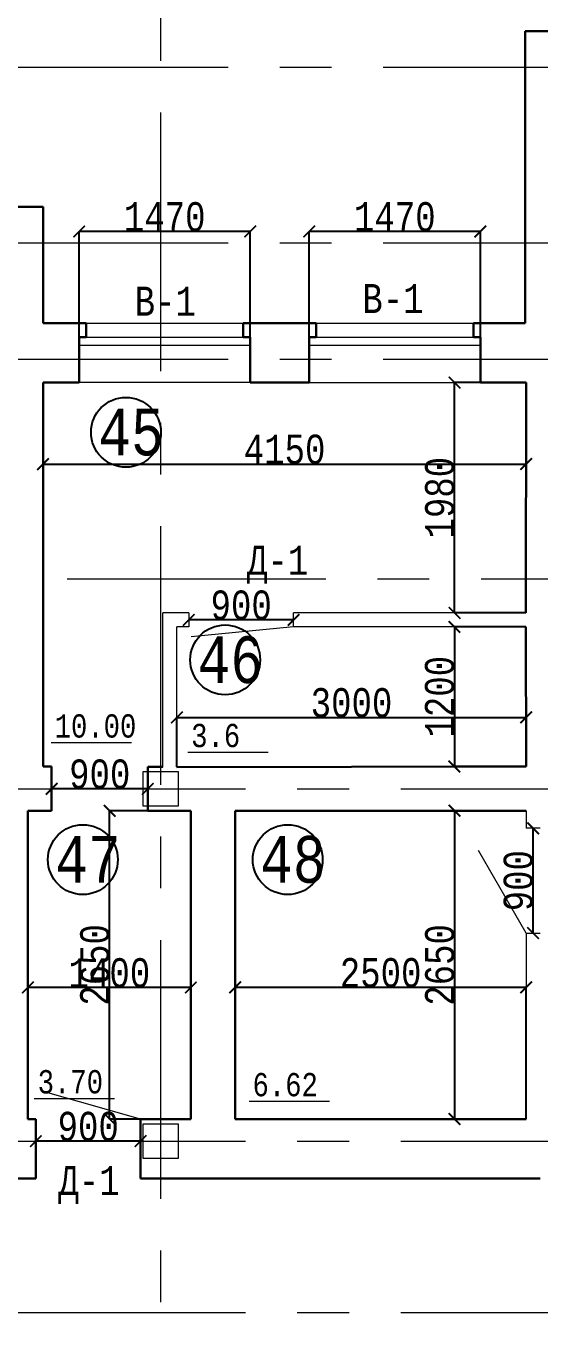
# Model space of a CAD drawing. Header units: millimetres. Extents: x -689206 to 4969298, y -1019800 to 703299.
# Drawn here: x 221973 to 226386, y -345045 to -333808 of the extents above; entities that cross this region are included whole.
import ezdxf

# ---------------------------------------------------------------- set-up
doc = ezdxf.new("R2010")
doc.units = ezdxf.units.MM
doc.linetypes.add('осеваяX2', pattern=[101.6, 63.5, -12.7, 12.7, -12.7])
for name, color, linetype, lineweight in [('несущие', 7, 'Continuous', 30), ('ПЕРЕГОРОДКИ', 252, 'Continuous', 9), ('РАЗМЕРЫ', 7, 'Continuous', 9), ('стены', 7, 'Continuous', 20)]:
    doc.layers.add(name, color=color, linetype=linetype, lineweight=lineweight)
doc.layers.add('четотам', color=7, linetype='Continuous')
doc.styles.add('Аннотативный', font='isocteur.ttf', dxfattribs={"width": 0.7, "height": 250})
doc.dimstyles.new('Аннотативный', dxfattribs={"dimscale": 0, "dimtxt": 250, "dimasz": 100, "dimexe": 1.25, "dimexo": 0.625, "dimtad": 1, "dimdec": 0, "dimtxsty": 'Аннотативный', "dimblk": 'ARCHTICK', "dimcen": 2.5, "dimadec": 0, "dimazin": 0, "dimtfac": 1, "dimtdec": 0, "dimtmove": 0, "dimatfit": 3, "dimfxl": 1, "dimarcsym": 0})

# ---------------------------------------------------------------- blocks, each defined once
blk = doc.blocks.new('_ArchTick')
at = {"color": 0, "linetype": 'ByBlock', "const_width": 0.15}
blk.add_lwpolyline([(-0.5, -0.5), (0.5, 0.5)], dxfattribs=at)
blk = doc.blocks.new('*D1912')
at = {"layer": 'Defpoints', "color": 0, "lineweight": 20, "transparency": 16777216}
for p in [(221988, -342069), (221988, -342550), (223388, -342550)]:
    blk.add_point(p, dxfattribs=at)
at = {"layer": 'стены', "color": 0, "lineweight": -2, "transparency": 16777216}
for p, q in [((221988, -342549), (221988, -342068)), ((223388, -342069), (221988, -342069)), ((223388, -342549), (223388, -342068))]:
    blk.add_line(p, q, dxfattribs=at)
at = {"layer": 'стены', "color": 0, "lineweight": -2, "transparency": 16777216, "xscale": 100, "yscale": 100, "zscale": 100, "rotation": 180}
blk.add_blockref('_ArchTick', (221988, -342069), dxfattribs=at)
at = {"layer": 'стены', "color": 0, "lineweight": -2, "transparency": 16777216, "xscale": 100, "yscale": 100, "zscale": 100}
blk.add_blockref('_ArchTick', (223388, -342069), dxfattribs=at)
at = {"layer": 'стены', "color": 0, "lineweight": 5, "transparency": 16777216, "insert": (222688, -341944), "char_height": 250, "attachment_point": 5, "style": 'Аннотативный'}
blk.add_mtext('1400', dxfattribs=at)
blk = doc.blocks.new('*D1943')
at = {"layer": 'Defpoints', "color": 0, "lineweight": 20, "transparency": 16777216}
for p in [(226328, -340701), (226328, -340701), (226328, -341601)]:
    blk.add_point(p, dxfattribs=at)
at = {"layer": 'стены', "color": 0, "lineweight": -2, "transparency": 16777216}
for p, q in [((226328, -341601), (226328, -340701)), ((226329, -340701), (226329, -340701)), ((226329, -341601), (226329, -341601))]:
    blk.add_line(p, q, dxfattribs=at)
at = {"layer": 'стены', "color": 0, "lineweight": -2, "transparency": 16777216, "xscale": 100, "yscale": 100, "zscale": 100}
for p, rotation in [((226328, -340701), 90), ((226328, -341601), 270)]:
    blk.add_blockref('_ArchTick', p, dxfattribs=dict(at, rotation=rotation))
at = {"layer": 'стены', "color": 0, "lineweight": 5, "transparency": 16777216, "insert": (226202, -341151), "char_height": 250, "attachment_point": 5, "rotation": 90, "style": 'Аннотативный'}
blk.add_mtext('900', dxfattribs=at)
blk = doc.blocks.new('*D1967')
at = {"layer": 'Defpoints', "color": 0, "linetype": 'ByBlock', "lineweight": 20, "transparency": 16777216}
for p in [(222428, -335572), (222428, -336870), (223898, -336870)]:
    blk.add_point(p, dxfattribs=at)
at = {"layer": 'ПЕРЕГОРОДКИ', "color": 0, "linetype": 'ByBlock', "lineweight": -2, "transparency": 16777216}
for p, q in [((222428, -336869), (222428, -335571)), ((223898, -335572), (222428, -335572)), ((223898, -336869), (223898, -335571))]:
    blk.add_line(p, q, dxfattribs=at)
at = {"layer": 'ПЕРЕГОРОДКИ', "color": 0, "linetype": 'ByBlock', "lineweight": -2, "transparency": 16777216, "xscale": 100, "yscale": 100, "zscale": 100, "rotation": 180}
blk.add_blockref('_ArchTick', (222428, -335572), dxfattribs=at)
at = {"layer": 'ПЕРЕГОРОДКИ', "color": 0, "linetype": 'ByBlock', "lineweight": -2, "transparency": 16777216, "xscale": 100, "yscale": 100, "zscale": 100}
blk.add_blockref('_ArchTick', (223898, -335572), dxfattribs=at)
at = {"layer": 'ПЕРЕГОРОДКИ', "color": 0, "linetype": 'ByBlock', "lineweight": 5, "transparency": 16777216, "insert": (223163, -335447), "char_height": 250, "attachment_point": 5, "style": 'Аннотативный'}
blk.add_mtext('1470', dxfattribs=at)
blk = doc.blocks.new('*D1968')
at = {"layer": 'Defpoints', "color": 0, "linetype": 'ByBlock', "lineweight": 20, "transparency": 16777216}
for p in [(224405, -335572), (224405, -336870), (225875, -336870)]:
    blk.add_point(p, dxfattribs=at)
at = {"layer": 'ПЕРЕГОРОДКИ', "color": 0, "linetype": 'ByBlock', "lineweight": -2, "transparency": 16777216}
for p, q in [((224405, -336869), (224405, -335571)), ((225875, -335572), (224405, -335572)), ((225875, -336869), (225875, -335571))]:
    blk.add_line(p, q, dxfattribs=at)
at = {"layer": 'ПЕРЕГОРОДКИ', "color": 0, "linetype": 'ByBlock', "lineweight": -2, "transparency": 16777216, "xscale": 100, "yscale": 100, "zscale": 100, "rotation": 180}
blk.add_blockref('_ArchTick', (224405, -335572), dxfattribs=at)
at = {"layer": 'ПЕРЕГОРОДКИ', "color": 0, "linetype": 'ByBlock', "lineweight": -2, "transparency": 16777216, "xscale": 100, "yscale": 100, "zscale": 100}
blk.add_blockref('_ArchTick', (225875, -335572), dxfattribs=at)
at = {"layer": 'ПЕРЕГОРОДКИ', "color": 0, "linetype": 'ByBlock', "lineweight": 5, "transparency": 16777216, "insert": (225140, -335447), "char_height": 250, "attachment_point": 5, "style": 'Аннотативный'}
blk.add_mtext('1470', dxfattribs=at)
blk = doc.blocks.new('*D2065')
at = {"layer": 'Defpoints', "color": 0, "linetype": 'ByBlock', "lineweight": 20, "transparency": 16777216}
for p in [(222690, -340550), (223388, -340550), (223388, -343199)]:
    blk.add_point(p, dxfattribs=at)
at = {"layer": 'РАЗМЕРЫ', "color": 0, "linetype": 'ByBlock', "lineweight": -2, "transparency": 16777216}
for p, q in [((223387, -340550), (222689, -340550)), ((222690, -343199), (222690, -340550)), ((223387, -343199), (222689, -343199))]:
    blk.add_line(p, q, dxfattribs=at)
at = {"layer": 'РАЗМЕРЫ', "color": 0, "linetype": 'ByBlock', "lineweight": -2, "transparency": 16777216, "xscale": 100, "yscale": 100, "zscale": 100}
for p, rotation in [((222690, -340550), 90), ((222690, -343199), 270)]:
    blk.add_blockref('_ArchTick', p, dxfattribs=dict(at, rotation=rotation))
at = {"layer": 'РАЗМЕРЫ', "color": 0, "linetype": 'ByBlock', "lineweight": 5, "transparency": 16777216, "insert": (222564, -341875), "char_height": 250, "attachment_point": 5, "rotation": 90, "style": 'Аннотативный'}
blk.add_mtext('2650', dxfattribs=at)
blk = doc.blocks.new('*D2066')
at = {"layer": 'Defpoints', "color": 0, "linetype": 'ByBlock', "lineweight": 30, "transparency": 16777216}
for p in [(222056, -343389), (222956, -343389), (222056, -343454)]:
    blk.add_point(p, dxfattribs=at)
at = {"layer": 'РАЗМЕРЫ', "color": 0, "linetype": 'ByBlock', "lineweight": -2, "transparency": 16777216}
for p, q in [((222056, -343454), (222056, -343388)), ((222956, -343389), (222056, -343389)), ((222956, -343389), (222956, -343388))]:
    blk.add_line(p, q, dxfattribs=at)
at = {"layer": 'РАЗМЕРЫ', "color": 0, "linetype": 'ByBlock', "lineweight": -2, "transparency": 16777216, "xscale": 100, "yscale": 100, "zscale": 100, "rotation": 180}
blk.add_blockref('_ArchTick', (222056, -343389), dxfattribs=at)
at = {"layer": 'РАЗМЕРЫ', "color": 0, "linetype": 'ByBlock', "lineweight": -2, "transparency": 16777216, "xscale": 100, "yscale": 100, "zscale": 100}
blk.add_blockref('_ArchTick', (222956, -343389), dxfattribs=at)
at = {"layer": 'РАЗМЕРЫ', "color": 0, "linetype": 'ByBlock', "lineweight": 5, "transparency": 16777216, "insert": (222506, -343264), "char_height": 250, "attachment_point": 5, "style": 'Аннотативный'}
blk.add_mtext('900', dxfattribs=at)
blk = doc.blocks.new('*D2071')
at = {"layer": 'Defpoints', "color": 0, "linetype": 'ByBlock', "lineweight": 20, "transparency": 16777216}
for p in [(222192, -340360), (222192, -340362), (223018, -340362)]:
    blk.add_point(p, dxfattribs=at)
at = {"layer": 'РАЗМЕРЫ', "color": 0, "linetype": 'ByBlock', "lineweight": -2, "transparency": 16777216}
for p, q in [((222192, -340361), (222192, -340363)), ((223018, -340362), (222192, -340362)), ((223018, -340361), (223018, -340361))]:
    blk.add_line(p, q, dxfattribs=at)
at = {"layer": 'РАЗМЕРЫ', "color": 0, "linetype": 'ByBlock', "lineweight": -2, "transparency": 16777216, "xscale": 100, "yscale": 100, "zscale": 100, "rotation": 180}
blk.add_blockref('_ArchTick', (222192, -340362), dxfattribs=at)
at = {"layer": 'РАЗМЕРЫ', "color": 0, "linetype": 'ByBlock', "lineweight": -2, "transparency": 16777216, "xscale": 100, "yscale": 100, "zscale": 100}
blk.add_blockref('_ArchTick', (223018, -340362), dxfattribs=at)
at = {"layer": 'РАЗМЕРЫ', "color": 0, "linetype": 'ByBlock', "lineweight": 5, "transparency": 16777216, "insert": (222605, -340236), "char_height": 250, "attachment_point": 5, "style": 'Аннотативный'}
blk.add_mtext('900', dxfattribs=at)
blk = doc.blocks.new('*D2072')
at = {"layer": 'Defpoints', "color": 0, "linetype": 'ByBlock', "lineweight": 20, "transparency": 16777216}
for p in [(225653, -336870), (226266, -336870), (226266, -338850)]:
    blk.add_point(p, dxfattribs=at)
at = {"layer": 'РАЗМЕРЫ', "color": 0, "linetype": 'ByBlock', "lineweight": -2, "transparency": 16777216}
for p, q in [((226266, -336870), (225652, -336870)), ((225653, -338850), (225653, -336870)), ((226266, -338850), (225652, -338850))]:
    blk.add_line(p, q, dxfattribs=at)
at = {"layer": 'РАЗМЕРЫ', "color": 0, "linetype": 'ByBlock', "lineweight": -2, "transparency": 16777216, "xscale": 100, "yscale": 100, "zscale": 100}
for p, rotation in [((225653, -336870), 90), ((225653, -338850), 270)]:
    blk.add_blockref('_ArchTick', p, dxfattribs=dict(at, rotation=rotation))
at = {"layer": 'РАЗМЕРЫ', "color": 0, "linetype": 'ByBlock', "lineweight": 5, "transparency": 16777216, "insert": (225527, -337860), "char_height": 250, "attachment_point": 5, "rotation": 90, "style": 'Аннотативный'}
blk.add_mtext('1980', dxfattribs=at)
blk = doc.blocks.new('*D2073')
at = {"layer": 'Defpoints', "color": 0, "linetype": 'ByBlock', "lineweight": 20, "transparency": 16777216}
for p in [(222118, -336870), (226268, -336870), (226268, -337571)]:
    blk.add_point(p, dxfattribs=at)
at = {"layer": 'РАЗМЕРЫ', "color": 0, "linetype": 'ByBlock', "lineweight": -2, "transparency": 16777216}
for p, q in [((222118, -336871), (222118, -337572)), ((226268, -336871), (226268, -337572)), ((222118, -337571), (226268, -337571))]:
    blk.add_line(p, q, dxfattribs=at)
at = {"layer": 'РАЗМЕРЫ', "color": 0, "linetype": 'ByBlock', "lineweight": -2, "transparency": 16777216, "xscale": 100, "yscale": 100, "zscale": 100, "rotation": 180}
blk.add_blockref('_ArchTick', (222118, -337571), dxfattribs=at)
at = {"layer": 'РАЗМЕРЫ', "color": 0, "linetype": 'ByBlock', "lineweight": -2, "transparency": 16777216, "xscale": 100, "yscale": 100, "zscale": 100}
blk.add_blockref('_ArchTick', (226268, -337571), dxfattribs=at)
at = {"layer": 'РАЗМЕРЫ', "color": 0, "linetype": 'ByBlock', "lineweight": 5, "transparency": 16777216, "insert": (224193, -337445), "char_height": 250, "attachment_point": 5, "style": 'Аннотативный'}
blk.add_mtext('4150', dxfattribs=at)
blk = doc.blocks.new('*D2074')
at = {"layer": 'Defpoints', "color": 0, "linetype": 'ByBlock', "lineweight": 20, "transparency": 16777216}
for p in [(223370, -338910), (223370, -338910), (224270, -338910)]:
    blk.add_point(p, dxfattribs=at)
at = {"layer": 'РАЗМЕРЫ', "color": 0, "linetype": 'ByBlock', "lineweight": -2, "transparency": 16777216}
for p, q in [((223370, -338909), (223370, -338909)), ((224270, -338910), (223370, -338910)), ((224270, -338909), (224270, -338909))]:
    blk.add_line(p, q, dxfattribs=at)
at = {"layer": 'РАЗМЕРЫ', "color": 0, "linetype": 'ByBlock', "lineweight": -2, "transparency": 16777216, "xscale": 100, "yscale": 100, "zscale": 100, "rotation": 180}
blk.add_blockref('_ArchTick', (223370, -338910), dxfattribs=at)
at = {"layer": 'РАЗМЕРЫ', "color": 0, "linetype": 'ByBlock', "lineweight": -2, "transparency": 16777216, "xscale": 100, "yscale": 100, "zscale": 100}
blk.add_blockref('_ArchTick', (224270, -338910), dxfattribs=at)
at = {"layer": 'РАЗМЕРЫ', "color": 0, "linetype": 'ByBlock', "lineweight": 20, "transparency": 16777216, "insert": (223820, -338784), "char_height": 250, "attachment_point": 5, "style": 'Аннотативный'}
blk.add_mtext('900', dxfattribs=at)
blk = doc.blocks.new('*D2075')
at = {"layer": 'Defpoints', "color": 0, "linetype": 'ByBlock', "lineweight": 20, "transparency": 16777216}
for p in [(226266, -338970), (225652, -340170), (226268, -340170)]:
    blk.add_point(p, dxfattribs=at)
at = {"layer": 'РАЗМЕРЫ', "color": 0, "linetype": 'ByBlock', "lineweight": -2, "transparency": 16777216}
for p, q in [((226266, -338970), (225651, -338970)), ((225652, -338970), (225652, -340170)), ((226267, -340170), (225651, -340170))]:
    blk.add_line(p, q, dxfattribs=at)
at = {"layer": 'РАЗМЕРЫ', "color": 0, "linetype": 'ByBlock', "lineweight": -2, "transparency": 16777216, "xscale": 100, "yscale": 100, "zscale": 100}
for p, rotation in [((225652, -338970), 90), ((225652, -340170), 270)]:
    blk.add_blockref('_ArchTick', p, dxfattribs=dict(at, rotation=rotation))
at = {"layer": 'РАЗМЕРЫ', "color": 0, "linetype": 'ByBlock', "lineweight": 5, "transparency": 16777216, "insert": (225526, -339570), "char_height": 250, "attachment_point": 5, "rotation": 90, "style": 'Аннотативный'}
blk.add_mtext('1200', dxfattribs=at)
blk = doc.blocks.new('*D2076')
at = {"layer": 'Defpoints', "color": 0, "linetype": 'ByBlock', "lineweight": 20, "transparency": 16777216}
for p in [(226268, -339748), (223268, -340175), (226268, -340170)]:
    blk.add_point(p, dxfattribs=at)
at = {"layer": 'РАЗМЕРЫ', "color": 0, "linetype": 'ByBlock', "lineweight": -2, "transparency": 16777216}
for p, q in [((223268, -340174), (223268, -339747)), ((223268, -339748), (226268, -339748)), ((226268, -340169), (226268, -339747))]:
    blk.add_line(p, q, dxfattribs=at)
at = {"layer": 'РАЗМЕРЫ', "color": 0, "linetype": 'ByBlock', "lineweight": -2, "transparency": 16777216, "xscale": 100, "yscale": 100, "zscale": 100, "rotation": 180}
blk.add_blockref('_ArchTick', (223268, -339748), dxfattribs=at)
at = {"layer": 'РАЗМЕРЫ', "color": 0, "linetype": 'ByBlock', "lineweight": -2, "transparency": 16777216, "xscale": 100, "yscale": 100, "zscale": 100}
blk.add_blockref('_ArchTick', (226268, -339748), dxfattribs=at)
at = {"layer": 'РАЗМЕРЫ', "color": 0, "linetype": 'ByBlock', "lineweight": 5, "transparency": 16777216, "insert": (224768, -339623), "char_height": 250, "attachment_point": 5, "style": 'Аннотативный'}
blk.add_mtext('3000', dxfattribs=at)
blk = doc.blocks.new('*D2077')
at = {"layer": 'Defpoints', "color": 0, "linetype": 'ByBlock', "lineweight": 20, "transparency": 16777216}
for p in [(226268, -340550), (225653, -343199), (226268, -343199)]:
    blk.add_point(p, dxfattribs=at)
at = {"layer": 'РАЗМЕРЫ', "color": 0, "linetype": 'ByBlock', "lineweight": -2, "transparency": 16777216}
for p, q in [((226267, -340550), (225652, -340550)), ((225653, -340550), (225653, -343199)), ((226267, -343199), (225652, -343199))]:
    blk.add_line(p, q, dxfattribs=at)
at = {"layer": 'РАЗМЕРЫ', "color": 0, "linetype": 'ByBlock', "lineweight": -2, "transparency": 16777216, "xscale": 100, "yscale": 100, "zscale": 100}
for p, rotation in [((225653, -340550), 90), ((225653, -343199), 270)]:
    blk.add_blockref('_ArchTick', p, dxfattribs=dict(at, rotation=rotation))
at = {"layer": 'РАЗМЕРЫ', "color": 0, "linetype": 'ByBlock', "lineweight": 5, "transparency": 16777216, "insert": (225527, -341875), "char_height": 250, "attachment_point": 5, "rotation": 90, "style": 'Аннотативный'}
blk.add_mtext('2650', dxfattribs=at)
blk = doc.blocks.new('*D2078')
at = {"layer": 'Defpoints', "color": 0, "linetype": 'ByBlock', "lineweight": 20, "transparency": 16777216}
for p in [(223768, -342068), (223768, -343199), (226268, -343199)]:
    blk.add_point(p, dxfattribs=at)
at = {"layer": 'РАЗМЕРЫ', "color": 0, "linetype": 'ByBlock', "lineweight": -2, "transparency": 16777216}
for p, q in [((223768, -343199), (223768, -342067)), ((226268, -342068), (223768, -342068)), ((226268, -343199), (226268, -342067))]:
    blk.add_line(p, q, dxfattribs=at)
at = {"layer": 'РАЗМЕРЫ', "color": 0, "linetype": 'ByBlock', "lineweight": -2, "transparency": 16777216, "xscale": 100, "yscale": 100, "zscale": 100, "rotation": 180}
blk.add_blockref('_ArchTick', (223768, -342068), dxfattribs=at)
at = {"layer": 'РАЗМЕРЫ', "color": 0, "linetype": 'ByBlock', "lineweight": -2, "transparency": 16777216, "xscale": 100, "yscale": 100, "zscale": 100}
blk.add_blockref('_ArchTick', (226268, -342068), dxfattribs=at)
at = {"layer": 'РАЗМЕРЫ', "color": 0, "linetype": 'ByBlock', "lineweight": 5, "transparency": 16777216, "insert": (225018, -341943), "char_height": 250, "attachment_point": 5, "style": 'Аннотативный'}
blk.add_mtext('2500', dxfattribs=at)

msp = doc.modelspace()

# ---------------------------------------------------------------- linework, layer by layer
at = {"layer": 'несущие', "color": 0}
for p, q in [((221988.1, -342550), (221988.1, -343199.5)), ((223388.1, -342550), (223388.1, -343199.5)), ((223768.1, -342550), (223768.1, -343199.5)), ((221988.1, -343199.5), (222056, -343199.5)), ((222056, -343199.5), (222056, -343709.5)), ((222956, -343199.5), (223388.1, -343199.5)), ((222956, -343199.5), (222956, -343709.5)), ((223768.1, -343199.5), (226268.1, -343199.5)), ((226388.1, -343709.5), (226187.5, -343709.5))]:
    msp.add_line(p, q, dxfattribs=at)
at = {"layer": 'несущие'}
msp.add_line((226187.5, -343709.5), (222973.5, -343709.5), dxfattribs=at)
at = {"layer": 'РАЗМЕРЫ', "linetype": 'осеваяX2', "lineweight": 5, "ltscale": 35}
for p, q in [((185925.3, -334160.6), (253128, -334161.7)), ((252995.3, -338560), (185925.3, -338560))]:
    msp.add_line(p, q, dxfattribs=at)
at = {"layer": 'РАЗМЕРЫ', "lineweight": 5}
for p, q in [((222488.4, -336360), (223838.4, -336360)), ((224465.1, -336360), (225815.1, -336360)), ((223898.4, -336870), (222428.4, -336870)), ((224405.1, -336870), (225875.1, -336870))]:
    msp.add_line(p, q, dxfattribs=at)
at = {"layer": 'РАЗМЕРЫ', "linetype": 'ByBlock', "lineweight": 30}
for p, q in [((226268.1, -336870), (226266.2, -338850)), ((226268.1, -340170), (226266.2, -338970)), ((222118.1, -340170), (222192.1, -340170)), ((222192.1, -340170), (222192.1, -340550)), ((223148.1, -340173.7), (223018.1, -340172.6)), ((223018.1, -340172.6), (223018.1, -340550)), ((223018.1, -340550), (223262.1, -340550))]:
    msp.add_line(p, q, dxfattribs=at)
at = {"layer": 'РАЗМЕРЫ', "linetype": 'ByBlock', "lineweight": 20}
for p, q in [((223370, -338850), (223148, -338850.2)), ((223148.1, -340174.8), (223148, -338850.2)), ((223370, -338850), (223370, -338970)), ((226266.2, -338850), (224270, -338850)), ((224270, -338970), (224270, -338850)), ((223370, -338970), (223266.2, -338970)), ((223268.1, -340174.8), (223268.1, -338970)), ((224270, -338970), (223389.1, -339055.8)), ((226266.2, -338970), (224270, -338970))]:
    msp.add_line(p, q, dxfattribs=at)
at = {"layer": 'РАЗМЕРЫ'}
for p, q in [((222188.4, -339964.2), (222877.6, -339964.2)), ((223361.3, -340046.2), (224050.6, -340046.2)), ((222043, -343021.6), (222732.3, -343021.6)), ((223888.4, -343046.3), (224577.6, -343046.3))]:
    msp.add_line(p, q, dxfattribs=at)
at = {"layer": 'РАЗМЕРЫ', "linetype": 'ByBlock', "lineweight": 9}
msp.add_line((222956, -343199.5), (222160.5, -342972.8), dxfattribs=at)
at = {"layer": 'стены', "linetype": 'осеваяX2', "lineweight": 5, "ltscale": 35}
for p, q in [((223128, -330993.1), (223128, -380834.4)), ((185925.3, -335670), (253128, -335670)), ((185925.3, -336670), (253128, -336670)), ((186075.3, -340362), (253128, -340362)), ((186075.3, -343389.5), (253128, -343389.5)), ((186075.3, -344862), (253128, -344862))]:
    msp.add_line(p, q, dxfattribs=at)
at = {"layer": 'стены', "lineweight": 30}
for p, q in [((227152, -333852), (226260.1, -333852)), ((226260.1, -333852), (226260.1, -336360)), ((221758.1, -335360), (222118.1, -335360)), ((222118.1, -336360), (222118.1, -335360)), ((222488.4, -336360), (222118.1, -336360)), ((222488.4, -336480), (222488.4, -336360)), ((224465.1, -336360), (223838.4, -336360)), ((223838.4, -336480), (223838.4, -336360)), ((224465.1, -336480), (224465.1, -336360)), ((226260.1, -336360), (225815.1, -336360)), ((225815.1, -336480), (225815.1, -336360)), ((222428.4, -336480), (222488.4, -336480)), ((222428.4, -336480), (222428.4, -336870)), ((223838.4, -336480), (223898.4, -336480)), ((224405.1, -336480), (224465.1, -336480)), ((225815.1, -336480), (225875.1, -336480)), ((225875.1, -336480), (225875.1, -336870)), ((222428.4, -336870), (222118.1, -336870)), ((222118.1, -340170), (222118.1, -336870)), ((224405.1, -336870), (223898.4, -336870)), ((226268.1, -336870), (225875.1, -336870)), ((222118.1, -340170), (222192.1, -340170)), ((223268.1, -340174.8), (226268.1, -340170)), ((221988.1, -340550), (222192.1, -340550)), ((221988.1, -340550), (221988.1, -342550)), ((223262.1, -340550), (223388.1, -340550)), ((223388.1, -340550), (223388.1, -342550)), ((223388.1, -340550), (223388.1, -342550)), ((226268.1, -340550), (223768.1, -340550)), ((223768.1, -340550), (223768.1, -342170)), ((223768.1, -342170), (223768.1, -342550)), ((221537.9, -343709.5), (222056, -343709.5)), ((222956, -343709.5), (226388.1, -343709.5))]:
    msp.add_line(p, q, dxfattribs=at)
at = {"layer": 'стены'}
for p, q in [((222268.1, -336360), (222488.4, -336360)), ((223262.1, -340550), (223388.1, -340550)), ((223388.1, -342124.4), (223388.1, -340550)), ((223768.1, -342550), (223768.1, -340550)), ((223768.1, -342550), (223768.1, -340550)), ((226268.1, -340550), (226268.1, -340701)), ((226388.1, -340701), (226268.1, -340701)), ((226268.1, -341601), (226268.1, -343199.5)), ((226268.1, -341601), (226388.1, -341601)), ((223388.1, -342170), (223388.1, -342124.4))]:
    msp.add_line(p, q, dxfattribs=at)
at = {"layer": 'стены', "lineweight": 5}
for p, q in [((222428.4, -336550), (223898.4, -336550)), ((222488.4, -336480), (223838.4, -336480)), ((224405.1, -336550), (225875.1, -336550)), ((224465.1, -336480), (225815.1, -336480))]:
    msp.add_line(p, q, dxfattribs=at)
at = {"layer": 'стены', "color": 4, "lineweight": 25}
for p, q in [((223898.4, -336480), (223898.4, -336870)), ((225875.1, -336480), (225875.1, -336870))]:
    msp.add_line(p, q, dxfattribs=at)
at = {"layer": 'стены', "color": 18, "lineweight": 30, "true_color": 0x000000}
for p, q in [((223898.4, -336480), (223898.4, -336870)), ((224405.1, -336480), (224405.1, -336870))]:
    msp.add_line(p, q, dxfattribs=at)
at = {"layer": 'стены', "lineweight": 9}
msp.add_line((226268.1, -341601), (225858.7, -340891.9), dxfattribs=at)
at = {"layer": 'стены'}
for points in [[(222978, -340212), (223278, -340212), (223278, -340512), (222978, -340512)], [(222978, -343239.5), (223278, -343239.5), (223278, -343539.5), (222978, -343539.5)]]:
    msp.add_lwpolyline(points, close=True, dxfattribs=at)
at = {"layer": 'четотам'}
for centre in [(222830.1, -337297.9), (223682.8, -339253.7), (222460, -340970.1), (224220, -340970.1)]:
    msp.add_circle(centre, 300, dxfattribs=at)

# ---------------------------------------------------------------- texts
at = {"layer": 'РАЗМЕРЫ', "lineweight": 20, "ltscale": 150, "attachment_point": 1, "style": 'Аннотативный'}
for s, insert, char_height, width in [('В-1', (222905.3, -336046.2), 250, 922.913), ('В-1', (224860.8, -336023.4), 250, 922.913), ('45', (222592.9, -337094.8), 401.1, 1460), ('Д-1', (223870, -338272.5), 250, 922.913), ('46', (223445.6, -339050.7), 401.1, 1460), ('47', (222222.8, -340767), 401.1, 1460), ('48', (223982.8, -340767), 401.1, 1460), ('Д-1', (222250, -343602.5), 250, 922.913)]:
    msp.add_mtext(s, dxfattribs=dict(at, insert=insert, char_height=char_height, width=width))
at = {"layer": 'РАЗМЕРЫ', "char_height": 200, "width": 656.117, "attachment_point": 1, "style": 'Аннотативный'}
for s, insert in [('10.00', (222217.7, -339721.4)), ('3.6', (223390.6, -339803.3)), ('3.70', (222072.3, -342778.8)), ('6.62', (223917.7, -342803.5))]:
    msp.add_mtext(s, dxfattribs=dict(at, insert=insert))

# ---------------------------------------------------------------- dimensions: what is measured, and where the dimension line sits
at = {"layer": 'ПЕРЕГОРОДКИ', "color": 18, "linetype": 'ByBlock', "lineweight": 5, "true_color": 0x000000}
for base, p1, p2, picture, middle in [((222428.4, -335572.5), (223898.4, -336870), (222428.4, -336870), '*D1967', (223163.4, -335446.8)), ((224405.1, -335572.5), (225875.1, -336870), (224405.1, -336870), '*D1968', (225140.1, -335446.8))]:
    dim = msp.add_linear_dim(base=base, p1=p1, p2=p2, dimstyle='Аннотативный', dxfattribs=at)
    dim.commit()
    dim.dimension.update_dxf_attribs({"geometry": picture, "text_midpoint": middle})
at = {"layer": 'РАЗМЕРЫ', "linetype": 'ByBlock', "lineweight": 5}
for base, p1, p2, picture, middle in [((226268.1, -337570.8), (222118.1, -336870), (226268.1, -336870), '*D2073', (224193.1, -337445.1)), ((226268.1, -339748.3), (223268.1, -340174.8), (226268.1, -340170.1), '*D2076', (224768.1, -339622.7)), ((223768.1, -342068.2), (226268.1, -343199.5), (223768.1, -343199.5), '*D2078', (225018.1, -341942.5)), ((222056, -343389.5), (222956, -343389.5), (222056, -343454.5), '*D2066', (222506, -343263.8))]:
    dim = msp.add_linear_dim(base=base, p1=p1, p2=p2, dimstyle='Аннотативный', dxfattribs=at)
    dim.commit()
    dim.dimension.update_dxf_attribs({"geometry": picture, "text_midpoint": middle})
for base, p1, p2, picture, middle in [((225653, -336870), (226266.2, -338850), (226266.2, -336870), '*D2072', (225527.4, -337860)), ((225651.8, -340170), (226266.2, -338970), (226268.1, -340170), '*D2075', (225526.2, -339570))]:
    dim = msp.add_linear_dim(base=base, p1=p1, p2=p2, angle=90, dimstyle='Аннотативный', dxfattribs=at)
    dim.commit()
    dim.dimension.update_dxf_attribs({"geometry": picture, "text_midpoint": middle})
at = {"layer": 'РАЗМЕРЫ', "linetype": 'ByBlock', "lineweight": 20}
dim = msp.add_linear_dim(base=(223370, -338910), p1=(224270, -338910), p2=(223370, -338910), dimstyle='Аннотативный', dxfattribs=at)
dim.commit()
dim.dimension.update_dxf_attribs({"geometry": '*D2074', "text_midpoint": (223820, -338784.4)})
at = {"layer": 'РАЗМЕРЫ', "linetype": 'ByBlock', "lineweight": 5}
dim = msp.add_linear_dim(base=(222192.1, -340362), p1=(223018.1, -340362), p2=(222192.1, -340360), text='900', dimstyle='Аннотативный', dxfattribs=at)
dim.commit()
dim.dimension.update_dxf_attribs({"geometry": '*D2071', "text_midpoint": (222605.1, -340236.4)})
for base, p1, p2, picture, middle in [((222689.9, -340550), (223388.1, -343199.5), (223388.1, -340550), '*D2065', (222564.3, -341874.7)), ((225652.8, -343199.5), (226268.1, -340550), (226268.1, -343199.5), '*D2077', (225527.1, -341874.7))]:
    dim = msp.add_linear_dim(base=base, p1=p1, p2=p2, angle=90, text='2650', dimstyle='Аннотативный', dxfattribs=at)
    dim.commit()
    dim.dimension.update_dxf_attribs({"geometry": picture, "text_midpoint": middle})
at = {"layer": 'стены', "lineweight": 5}
for p1, p2, distance, picture, middle in [((226328.1, -341601), (226328.1, -340701), 0, '*D1943', (226202.5, -341151)), ((223388.1, -342550), (221988.1, -342550), -480.6, '*D1912', (222688.1, -341943.8))]:
    dim = msp.add_aligned_dim(p1=p1, p2=p2, distance=distance, dimstyle='Аннотативный', dxfattribs=at)
    dim.commit()
    dim.dimension.update_dxf_attribs({"geometry": picture, "text_midpoint": middle})

doc.saveas('drawing.dxf')
